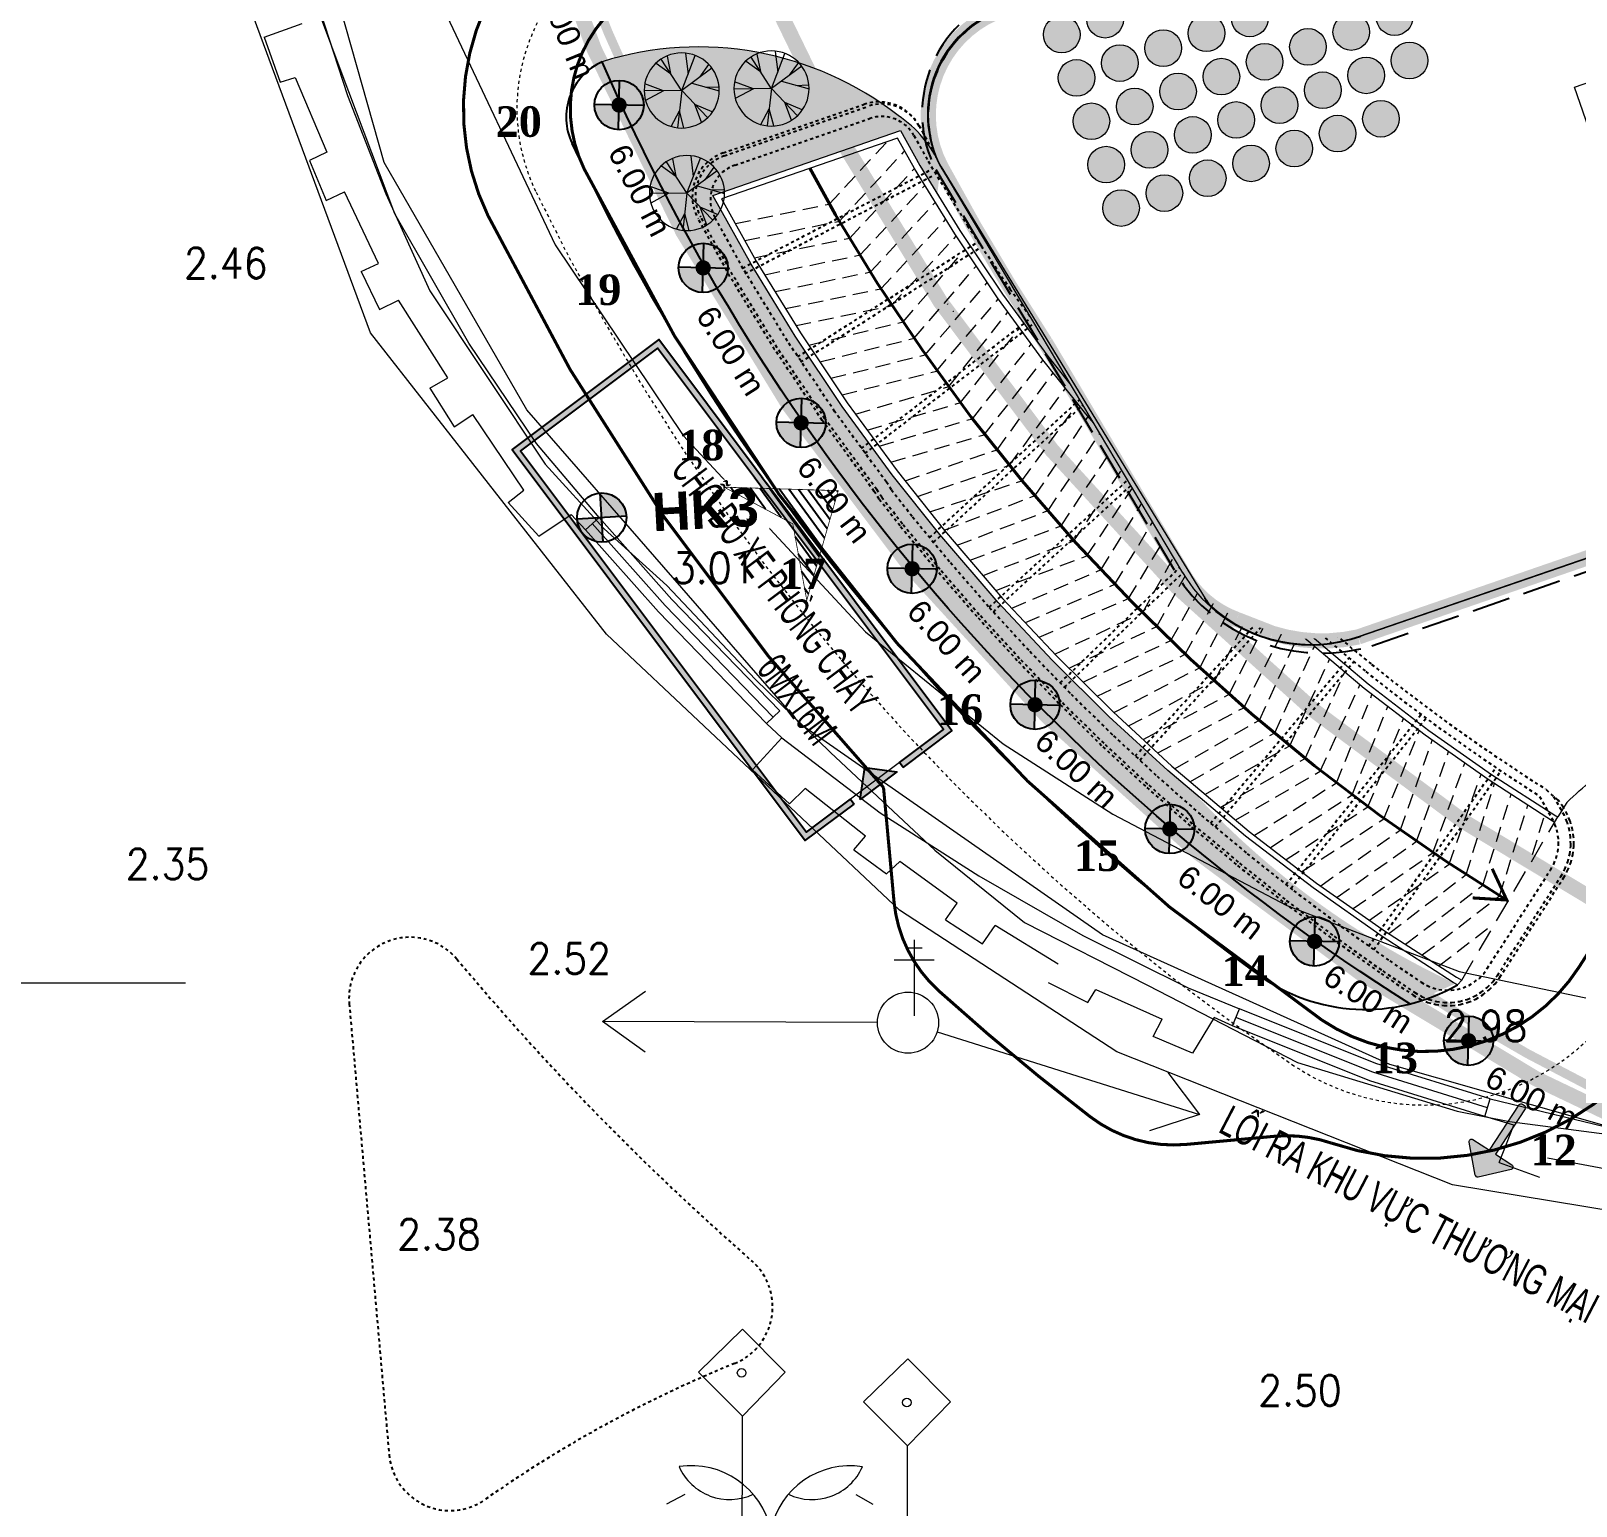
# Model space of a CAD drawing. Header units: millimetres. Extents: x 583747 to 597033, y 2304962 to 2309584.
# Drawn here: x 595568.8 to 595619.4, y 2307167.2 to 2307215.5 of the extents above; entities that cross this region are included whole.
import ezdxf
from ezdxf.enums import TextEntityAlignment as Align
from ezdxf.xclip import XClip

# ---------------------------------------------------------------- set-up
doc = ezdxf.new("R2010")
doc.units = ezdxf.units.MM
doc.header["$XCLIPFRAME"] = 0
doc.set_wipeout_variables(frame=1)
for name, pattern in [('CONTINOUS', [0]), ('DASH', [0.35, 0.25, -0.1]), ('DASH2-1', [3, 2, -1]), ('DASHDOT', [1, 0.5, -0.25, 0, -0.25]), ('HIDDEN', [0.375, 0.25, -0.125]), ('{qui hoach}', [1.3, 0, -1.3])]:
    doc.linetypes.add(name, pattern=pattern)
for name, color, linetype, lineweight in [('00_nen', 8, 'Continuous', 5), ('AUDIT_I_220808132811-11', 7, 'Continuous', 9), ('bo dat CXCL', 95, 'Continuous', 18), ('Code Cao do', 7, 'Continuous', 0), ('D-building block', 8, 'Continuous', 13), ('duong chua chay', 1, 'Continuous', 15), ('Duong RG Thua', 7, 'Continuous', 0), ('hatch', 45, 'Continuous', 5), ('KT-Chu viet', 255, 'Continuous', 20), ('KT-DV2', 7, 'Continuous', 15), ('KT-Ghi chu', 7, 'Continuous', 15), ('KT-NEN', 7, 'Continuous', 0), ('KT-Net cat', 1, 'Continuous', 40), ('KT-Net khuat', 8, 'HIDDEN', 18), ('KT-Net thay', 7, 'Continuous', 20), ('KT-TMB', 7, 'Continuous', 0), ('KT_lo dat', 1, 'Continuous', 40), ('KT_Ms', 100, 'Continuous', 5), ('Level 15', 7, 'Continuous', 0), ('moc', 7, 'Continuous', 0), ('N-THAY', 7, 'Continuous', 18), ('Nen dc cb Hong bang', 253, 'Continuous', 60), ('Nghia dia_ Ghi chu §T XH', 7, 'Continuous', 0), ('Xref_ST_MBDV Cot vach 30.7.2022|Xref_ST_MBDV Cot vach 30.7.2022|Xref_ST_MBDV Cot vach 30.7.2022|Xref_ST_MBDV Cot vach 30.7.2022|00_duong_QH', 7, 'Continuous', 9), ('đường pccc', 6, 'Continuous', 13)]:
    doc.layers.add(name, color=color, linetype=linetype, lineweight=lineweight)
for name, color, linetype in [('A-GLAZ', 135, 'Continuous'), ('A-PLOT LINE', 6, 'DASHDOT'), ('AFP-KERB-LINE', 2, 'Continuous'), ('canopy', 2, 'DASH'), ('K2', 2, 'Continuous'), ('KT-Kich thuoc', 159, 'Continuous'), ('KT-Vat lieu', 250, 'Continuous'), ('Xref_NT1+NT2_MBDV Cot vach_220729$0$ccu12-Thay', 7, 'Continuous'), ('Xref_ST_MBDV Cot vach 30.7.2022$0$Xref_ST_MBDV Cot vach 30.7.2022|Xref_ST_MBDV Cot vach 30.7.2022|Xref_ST_MBDV Cot vach 30.7.2022|Xref_ST_MBDV Cot vach 30.7.2022|A-CORE-OTLN', 2, 'Continuous')]:
    doc.layers.add(name, color=color, linetype=linetype)
doc.layers.add('A-TREES', color=7, linetype='Continuous', lineweight=5, true_color=0x4b833f)
doc.styles.add('font unicode ccu', font='arial.ttf')
doc.styles.add('Style-.VnArial', font='')
doc.styles.add('Style-STANDARD', font='STANDARD.shx')
doc.styles.add('style6', font='')
doc.styles.add('VnAvantH', font='')
doc.styles.get('Style-.VnArial').set_extended_font_data('.VnArial')
doc.styles.get('style6').set_extended_font_data('.VnAvantH', bold=True)
doc.styles.get('VnAvantH').set_extended_font_data('.VnAvantH')

# ---------------------------------------------------------------- blocks, each defined once
blk = doc.blocks.new('nen dc cb Hong bang')
at = {"layer": '00_nen', "color": 0, "linetype": 'ByBlock', "lineweight": -2}
for p, q in [((-118.187, -21.995, -62.12), (-109.196, -21.589, -62.12)), ((-120.126, -22.379, -62.12), (-128.593, -25.431, -62.12)), ((-154.104, -33.388, -62.12), (-141.849, -28.928, -62.12)), ((-115.495, -37.134, -62.12), (-114.859, -37.243, -62.12)), ((-120.757, -39.049, -62.12), (-121.211, -39.555, -62.12))]:
    blk.add_line(p, q, dxfattribs=at)
at = {"layer": '00_nen', "color": 0, "linetype": 'ByBlock', "lineweight": -2, "elevation": -62.12, "flags": 128}
for points in [[(-85.475, -18.053), (-100.625, -20.913), (-112.434, -20.596), (-120.707, -18.676), (-132.815, -13.472), (-143.45, -6.863), (-153.391, 4.83), (-160.38, 17.048), (-165.511, 28.936), (-167.717, 43.239), (-166.205, 58.143), (-160.791, 73.212), (-149.984, 91.062), (-135.27, 109.289)], [(-149.245, 3.27), (-146.826, 0.182), (-144.544, -2.412), (-142.108, -4.901), (-136.607, -8.937), (-136.607, -8.937), (-134.074, -10.27), (-131.509, -11.306), (-127.742, -13.192), (-124.599, -14.596), (-120.296, -16.431), (-116.729, -17.649), (-112.248, -18.195), (-106.758, -18.895), (-101.31, -18.602), (-99.586, -18.327), (-87.038, -15.512), (-87.038, -15.512), (-87.038, -15.512)]]:
    blk.add_lwpolyline(points, dxfattribs=at)
at = {"layer": '00_nen', "color": 0, "linetype": 'ByBlock', "lineweight": -2, "elevation": -62.12}
for points in [[(-110.639, -20.653), (-109.196, -21.589), (-110.549, -22.651)], [(-126.937, -25.897), (-128.593, -25.431), (-127.615, -24.016)], [(-112.687, -39.902), (-114.452, -35.053), (-116.297, -34.192), (-115.423, -32.384), (-113.628, -33.221), (-114.452, -35.053)], [(-118.101, -40.843), (-119.866, -35.994), (-121.712, -35.134), (-120.837, -33.326), (-119.043, -34.162), (-119.866, -35.994)]]:
    blk.add_lwpolyline(points, dxfattribs=at)
at = {"layer": '00_nen', "color": 0, "linetype": 'ByBlock', "lineweight": -2}
for centre, radius in [((-119.186, -22.04, -62.12), 1), ((-119.186, -22.04, -62.12), 1), ((-114.959, -33.731, -62.12), 0.141), ((-120.373, -34.673, -62.12), 0.141)]:
    blk.add_circle(centre, radius, dxfattribs=at)
for centre, radius, start, end in [((-115.078, -38.816, -62.12), 2.665, 101.3823, 187.9588), ((-117.404, -36.087, -62.12), 1.804, 264.6074, 356.2747), ((-119.969, -40.597, -62.12), 2.665, 32.0412, 118.6177), ((-119.941, -37.01, -62.12), 1.804, 223.7253, 315.3926)]:
    blk.add_arc(centre, radius, start, end, dxfattribs=at)
blk = doc.blocks.new('COT_DI_1')
at = {"layer": 'Nghia dia_ Ghi chu §T XH', "color": 7, "linetype": 'Continuous', "lineweight": 0}
for p, q in [((-5.2, 44.5), (5.2, 44.5)), ((0, 49.7), (0, 0)), ((-13.1, 36.7), (13.1, 36.7))]:
    blk.add_line(p, q, dxfattribs=at)
blk = doc.blocks.new('hk')
at = {"layer": 'K2'}
h = blk.add_hatch(color=256, dxfattribs=at)
h.dxf.hatch_style = 1
h.paths.add_polyline_path([(-79.569, 95.738), (-79.569, 94.297), (-78.128, 94.297, 0.006031), (-78.128, 94.332, 0.407166)])
h.paths.add_polyline_path([(-79.569, 94.297), (-81.01, 94.297, 0.006031), (-81.01, 94.263, 0.407166), (-79.569, 92.856)])
for p, q in [((-79.569, 92.856), (-79.569, 95.738)), ((-78.128, 94.297), (-81.01, 94.297))]:
    blk.add_line(p, q, dxfattribs=at)
blk.add_circle((-79.569, 94.297), 1.441, dxfattribs=at)
blk = doc.blocks.new('wwww1')
at = {"layer": 'Duong RG Thua', "color": 250, "lineweight": 0}
for p, q in [((595581.969, 2307216.697), (595585.821, 2307208.554)), ((595585.821, 2307208.554), (595590.013, 2307202.311)), ((595590.013, 2307202.311), (595595.973, 2307195.893)), ((595595.973, 2307195.893), (595600.486, 2307192.217)), ((595600.486, 2307192.217), (595604.07, 2307189.921)), ((595604.07, 2307189.921), (595609.77, 2307186.935)), ((595609.77, 2307186.935), (595615.408, 2307184.77)), ((595615.408, 2307184.77), (595625.31, 2307182.718))]:
    blk.add_line(p, q, dxfattribs=at)
at = {"layer": 'Duong RG Thua', "color": 250, "linetype": 'Continuous', "lineweight": 0}
for p, q in [((595576.298, 2307215.358), (595577.542, 2307215.8)), ((595576.298, 2307215.358), (595576.821, 2307213.881)), ((595576.821, 2307213.881), (595577.305, 2307214.032)), ((595577.305, 2307214.032), (595578.344, 2307211.588)), ((595578.344, 2307211.588), (595577.774, 2307211.311)), ((595577.774, 2307211.311), (595578.329, 2307210.009)), ((595578.329, 2307210.009), (595578.92, 2307210.286)), ((595580.039, 2307207.948), (595578.92, 2307210.286)), ((595579.468, 2307207.686), (595580.039, 2307207.948)), ((595579.468, 2307207.686), (595580.073, 2307206.443)), ((595580.073, 2307206.443), (595580.694, 2307206.747)), ((595582.309, 2307204.207), (595580.694, 2307206.747)), ((595581.72, 2307203.859), (595582.309, 2307204.207)), ((595581.72, 2307203.859), (595582.509, 2307202.602)), ((595582.509, 2307202.602), (595583.126, 2307203.001)), ((595584.792, 2307200.53), (595583.126, 2307203.001)), ((595584.283, 2307200.127), (595584.792, 2307200.53)), ((595584.283, 2307200.127), (595585.289, 2307199.021)), ((595585.289, 2307199.021), (595586.342, 2307199.725)), ((595586.342, 2307199.725), (595586.811, 2307199.231)), ((595593.234, 2307192.424), (595596.46, 2307189.962)), ((595596.46, 2307189.962), (595599.692, 2307187.903)), ((595598.981, 2307187.006), (595597.103, 2307188.376)), ((595599.692, 2307187.903), (595603.09, 2307185.946)), ((595598.597, 2307186.46), (595598.981, 2307187.006)), ((595598.597, 2307186.46), (595599.808, 2307185.674)), ((595599.808, 2307185.674), (595600.221, 2307186.275)), ((595602.287, 2307185.006), (595600.221, 2307186.275)), ((595603.09, 2307185.946), (595606.538, 2307184.241)), ((595606.538, 2307184.241), (595608.215, 2307183.546)), ((595607.992, 2307182.989), (595608.215, 2307183.546)), ((595605.397, 2307182.643), (595605.687, 2307183.206)), ((595607.39, 2307183.26), (595606.678, 2307182.094)), ((595607.992, 2307182.989), (595607.39, 2307183.26)), ((595606.678, 2307182.094), (595605.397, 2307182.643)), ((595616.249, 2307180.025), (595616.426, 2307180.598)), ((595617.2, 2307179.741), (595616.249, 2307180.025)), ((595616.714, 2307178.52), (595617.2, 2307179.741)), ((595616.714, 2307178.52), (595618.043, 2307178.036)), ((595618.299, 2307178.673), (595620.896, 2307178.181))]:
    blk.add_line(p, q, dxfattribs=at)
at = {"layer": 'Duong RG Thua', "color": 250, "linetype": 'Continuous', "lineweight": 0, "flags": 128}
for points in [[(595584.897, 2307203.155), (595580.224, 2307211.256), (595575.552, 2307227.743), (595574.113, 2307235.328)], [(595586.811, 2307199.231), (595587.26, 2307199.629), (595585.21, 2307202.049), (595582.993, 2307205.338), (595580.57, 2307209.565), (595578.814, 2307214.232), (595577.902, 2307216.698)], [(595633.994, 2307178.678), (595620.846, 2307179.538), (595613.144, 2307181.725), (595603.74, 2307185.971), (595593.856, 2307192.856), (595584.897, 2307203.155)], [(595586.811, 2307199.231), (595589.199, 2307196.541), (595592.741, 2307192.89)], [(595587.036, 2307199.43), (595589.419, 2307196.745), (595592.956, 2307193.098)], [(595587.26, 2307199.629), (595589.638, 2307196.949), (595593.172, 2307193.307)], [(595593.172, 2307193.307), (595592.741, 2307192.89), (595593.234, 2307192.424), (595592.275, 2307191.372), (595593.49, 2307190.256), (595593.999, 2307190.762)], [(595595.599, 2307188.748), (595595.977, 2307189.199), (595593.999, 2307190.762)], [(595595.599, 2307188.748), (595596.67, 2307187.965), (595597.103, 2307188.376)], [(595601.953, 2307184.408), (595603.25, 2307183.757), (595603.521, 2307184.186), (595605.687, 2307183.206)], [(595616.426, 2307180.598), (595612.681, 2307181.756), (595608.215, 2307183.546)], [(595616.338, 2307180.311), (595612.581, 2307181.473), (595608.104, 2307183.267)], [(595616.249, 2307180.025), (595612.48, 2307181.19), (595607.992, 2307182.989)], [(595616.426, 2307180.598), (595620.846, 2307179.538), (595629.771, 2307178.585)]]:
    blk.add_lwpolyline(points, dxfattribs=at)
at = {"layer": 'hatch', "color": 250, "xscale": 0.56, "yscale": 0.56, "zscale": 0.56, "rotation": 3.617913900724599}
blk.add_blockref('hk', (595635.147, 2307149.739), dxfattribs=at)
at = {"layer": 'Nghia dia_ Ghi chu §T XH', "color": 250, "linetype": 'Continuous', "lineweight": 0, "xscale": 0.05, "yscale": 0.05, "zscale": 0.05, "rotation": 359.9972999999998}
blk.add_blockref('COT_DI_1', (595597.567, 2307183.318), dxfattribs=at)
at = {"layer": 'Code Cao do', "color": 250, "linetype": 'Continuous', "lineweight": 0, "style": 'Style-STANDARD'}
for s, p in [('2.46', (595573.671, 2307207.956)), ('3.01', (595589.642, 2307197.98)), ('2.35', (595571.764, 2307188.291)), ('2.52', (595584.915, 2307185.196)), ('2.98', (595614.905, 2307182.989)), ('2.38', (595580.648, 2307176.168)), ('2.50', (595608.832, 2307171.059))]:
    blk.add_text(s, height=1, rotation=359.9973, dxfattribs=at).set_placement(p, align=Align.MIDDLE_LEFT)
at = {"layer": 'K2', "color": 250, "insert": (595590.733, 2307199.885), "char_height": 1.25, "attachment_point": 5, "rotation": 3.0979, "style": 'style6', "bg_fill": 3, "box_fill_scale": 1.25, "bg_fill_color": 256, "bg_fill_true_color": 13158600, "bg_fill_transparency": 0}
blk.add_mtext('\\A1;{\\fArial|b1|i0|c0|p34;HK3}', dxfattribs=at)
blk = doc.blocks.new('Moc')
at = {"layer": 'moc', "linetype": '{qui hoach}', "lineweight": 0, "ltscale": 0.5}
h = blk.add_hatch(color=7, dxfattribs=at)
edge = h.paths.add_edge_path()
edge.add_arc((0, 0), 0.25, 0, 360)
blk = doc.blocks.new('NEN')
at = {"layer": 'Level 15', "color": 240, "linetype": 'DASH', "lineweight": 13, "ltscale": 10, "true_color": 0xed1f24, "const_width": 0.5, "flags": 128}
blk.add_lwpolyline([(595682.634, 2307317.629), (595677.108, 2307338.736), (595668.702, 2307341.648), (595657.199, 2307332.945), (595633.733, 2307315.075), (595610.101, 2307298.024, 0.685011), (595643.311, 2307173.379), (595664.098, 2307171.161), (595705.748, 2307172.441), (595712.065, 2307180.508), (595682.634, 2307317.629)], format="xyb", close=True, dxfattribs=at)
at = {"layer": 'Level 15', "color": 152, "linetype": 'DASH', "lineweight": 13, "ltscale": 10, "true_color": 0x2776bb, "const_width": 0.5, "flags": 128}
blk.add_lwpolyline([(595676.796, 2307316.238), (595672.115, 2307334.115), (595669.766, 2307334.929), (595660.826, 2307328.166), (595637.307, 2307310.255), (595613.624, 2307293.167, 0.684877), (595643.957, 2307179.345), (595664.326, 2307177.171), (595702.756, 2307178.352), (595705.609, 2307181.996)], format="xyb", close=True, dxfattribs=at)
at = {"layer": 'hatch', "xscale": 0.56, "yscale": 0.56, "zscale": 0.56, "rotation": 358.6179139007246}
for p in [(595631.35, 2307159.221), (595634.104, 2307153.89), (595637.309, 2307148.818), (595640.942, 2307144.043), (595644.965, 2307139.591), (595649.377, 2307135.525), (595654.116, 2307131.845), (595659.156, 2307128.591)]:
    blk.add_blockref('hk', p, dxfattribs=at)
at = {"layer": 'moc', "color": 7, "linetype": '{qui hoach}', "lineweight": 0, "ltscale": 0.5}
for p in [(595588.078, 2307213.087), (595590.832, 2307207.756), (595594.037, 2307202.684), (595597.67, 2307197.909), (595601.693, 2307193.457), (595606.105, 2307189.391), (595610.844, 2307185.711), (595615.884, 2307182.457)]:
    blk.add_blockref('Moc', p, dxfattribs=at)
at = {"layer": 'moc', "color": 7, "linetype": 'Continuous', "lineweight": 0, "style": 'Style-.VnArial'}
for rotation, p in [(292.3463, (595586.369, 2307215.48)), (297.3181, (595588.76, 2307210.298)), (302.2898, (595591.74, 2307205.044)), (307.2616, (595595.123, 2307200.171)), (312.1055, (595598.801, 2307195.535)), (317.3319, (595603.053, 2307191.367)), (322.1758, (595607.773, 2307186.995)), (327.1476, (595612.605, 2307183.835)), (332.1193, (595617.949, 2307180.607))]:
    blk.add_text('6.00 m', height=0.75, rotation=rotation, dxfattribs=at).set_placement(p, align=Align.MIDDLE_CENTER)
at = {"layer": 'moc', "color": 7, "linetype": 'Continuous', "lineweight": 0, "char_height": 1, "attachment_point": 4, "line_spacing_factor": 0.6, "style": 'Style-.VnArial'}
for s, insert in [('\\f.VnTimeH|b1|i0|c00|p39;20', (595584.04, 2307212.538)), ('\\f.VnTimeH|b1|i0|c00|p39;19', (595586.644, 2307207.033)), ('\\f.VnTimeH|b1|i0|c00|p39;18', (595590.013, 2307201.949)), ('\\f.VnTimeH|b1|i0|c00|p39;17', (595593.347, 2307197.742)), ('\\f.VnTimeH|b1|i0|c00|p39;16', (595598.481, 2307193.291)), ('\\f.VnTimeH|b1|i0|c00|p39;15', (595602.967, 2307188.507)), ('\\f.VnTimeH|b1|i0|c00|p39;14', (595607.801, 2307184.752)), ('\\f.VnTimeH|b1|i0|c00|p39;13', (595612.717, 2307181.889)), ('\\f.VnTimeH|b1|i0|c00|p39;12', (595617.916, 2307178.886))]:
    blk.add_mtext(s, dxfattribs=dict(at, insert=insert))
blk = doc.blocks.new('NUT')
at = {"layer": 'KT-Ghi chu'}
h = blk.add_hatch(color=256, dxfattribs=at)
h.dxf.hatch_style = 1
edge = h.paths.add_edge_path()
edge.add_arc((596430.768, 2307264.799), 0.6, 0, 360)
blk.add_circle((596430.768, 2307264.799, 0.003), 0.6, dxfattribs=at)
blk = doc.blocks.new('WWWWW11')
blk.add_wipeout([(596155.83, 2307274.886), (596155.67, 2307275.964), (596156.054, 2307277.593), (596157.069, 2307278.841), (596158.126, 2307279.416), (596188.238, 2307289.805), (596189.856, 2307290.291), (596191.854, 2307290.739), (596193.801, 2307291.023), (596196, 2307291.169), (596198.468, 2307291.114), (596199.39, 2307291.05), (596214.689, 2307286.621), (596215.595, 2307286.226), (596216.421, 2307285.843), (596216.896, 2307284.929), (596217.235, 2307284.209), (596222.706, 2307268.397), (596223.689, 2307266.959), (596225.198, 2307266.002), (596226.57, 2307265.726), (596256.217, 2307265.726), (596257.321, 2307265.403), (596258.527, 2307264.463), (596259.056, 2307263.604), (596262.365, 2307248.113), (596262.425, 2307246.666), (596262.174, 2307245.579), (596261.518, 2307244.283), (596260.268, 2307243.045), (596258.355, 2307242.226), (596257.42, 2307242.126), (596212.282, 2307242.126), (596210.803, 2307242.347), (596209.267, 2307243.115), (596207.972, 2307244.499), (596207.417, 2307245.695), (596202.912, 2307258.715), (596200.606, 2307261.545), (596198.076, 2307263.45), (596195.344, 2307264.692), (596191.643, 2307265.391), (596188.278, 2307265.166), (596187.402, 2307264.972), (596169.824, 2307258.907), (596167.757, 2307258.808), (596166.09, 2307259.328), (596164.523, 2307260.261), (596164.108, 2307260.784), (596156.006, 2307274.434)]).translate(0, 0, -0.042)
blk.add_line((596192.542, 2307266.745, -0.044), (596169.747, 2307258.881, -0.044))
blk.add_lwpolyline([(596223.378, 2307263.826), (596223.388, 2307265.499, 0.085159), (596223.098, 2307267.264), (596221.363, 2307272.278), (596217.235, 2307284.209, 0.260467), (596214.444, 2307286.683), (596199.385, 2307291.034, 0.571317), (596195.22, 2307284.994), (596196.48, 2307281.342), (596194.082, 2307280.514), (596191.439, 2307288.033, 0.338337), (596187.565, 2307289.57), (596158.129, 2307279.414, 0.459457), (596156.089, 2307274.265), (596164.858, 2307259.939, 0.279689), (596169.824, 2307258.907)], format="xyb")
at = {"elevation": -0.044}
blk.add_lwpolyline([(596183.346, 2307279.129), (596184.651, 2307275.348), (596205.944, 2307282.697), (596208.587, 2307275.04), (596186.302, 2307267.349), (596186.792, 2307265.931), (596181.073, 2307263.957), (596177.94, 2307273.031), (596178.129, 2307273.097), (596176.823, 2307276.878), (596183.345, 2307279.13)], dxfattribs=at)
blk.add_arc((596168.162, 2307263.467, -0.042), 4.85, 210.793, 289.0346)
at = {"layer": 'A-GLAZ', "const_width": 0.5, "elevation": -0.044}
blk.add_lwpolyline([(596187.565, 2307289.57, -0.114033), (596199.385, 2307291.034), (596214.444, 2307286.683, -0.260467), (596217.235, 2307284.209), (596222.706, 2307268.397, 0.290863), (596226.57, 2307265.726), (596256.217, 2307265.726, -0.265528), (596259.056, 2307263.604), (596262.421, 2307247.997, -0.451371), (596257.42, 2307242.126), (596212.282, 2307242.126, -0.326781), (596207.417, 2307245.695), (596202.912, 2307258.715, 0.327702), (596187.402, 2307264.972), (596169.747, 2307258.881, -0.133076), (596166.936, 2307258.998), (596165.764, 2307259.455, -0.183721), (596163.977, 2307261.007), (596159.507, 2307268.51, -0.022157), (596156.089, 2307274.265, -0.462092), (596158.166, 2307279.431), (596187.565, 2307289.57)], format="xyb", dxfattribs=at)
at = {"layer": 'AUDIT_I_220808132811-11'}
for points, elevation in [([(596156.086, 2307274.266, -0.459457), (596158.126, 2307279.416), (596187.562, 2307289.571)], -0.042), ([(596156.089, 2307274.265, -0.459457), (596158.129, 2307279.415), (596187.565, 2307289.57)], -0.044)]:
    blk.add_lwpolyline(points, format="xyb", dxfattribs=dict(at, elevation=elevation))
at = {"layer": 'Xref_NT1+NT2_MBDV Cot vach_220729$0$ccu12-Thay', "linetype": 'DASH', "ltscale": 5, "elevation": -0.044}
blk.add_lwpolyline([(596194.193, 2307280.764), (596191.778, 2307287.757, 0.364359), (596187.07, 2307289.812), (596158.135, 2307279.83, 0.451905), (596155.918, 2307274.176), (596164.032, 2307260.563, 0.310679), (596170.195, 2307258.591), (596192.717, 2307266.383, 0.229922), (596193.002, 2307266.797), (596193.223, 2307267.814, -0.27899), (596193.682, 2307268.316), (596198.102, 2307269.836, -0.41434), (596198.755, 2307269.519), (596207.084, 2307245.429, 0.319754), (596212.282, 2307241.726), (596257.42, 2307241.726, 0.480869), (596262.56, 2307248.157), (596261.951, 2307250.852), (596261.906, 2307251.052), (596260.131, 2307259.572)], format="xyb", dxfattribs=at)
at = {"layer": 'Xref_ST_MBDV Cot vach 30.7.2022|Xref_ST_MBDV Cot vach 30.7.2022|Xref_ST_MBDV Cot vach 30.7.2022|Xref_ST_MBDV Cot vach 30.7.2022|00_duong_QH', "elevation": -0.042}
blk.add_lwpolyline([(596156.086, 2307274.266), (596163.996, 2307260.984)], dxfattribs=at)
at = {"layer": 'KT-Kich thuoc', "rotation": 328.4238436270281}
for p in [(-1120121.033, 653926.453, -0.203), (-1120116.294, 653926.495, -0.052), (-1120111.555, 653926.537, 0.098), (-1120122.451, 653925.966, -0.246), (-1120117.712, 653926.008, -0.096), (-1120112.973, 653926.05, 0.055), (-1120119.13, 653925.521, -0.139), (-1120114.391, 653925.563, 0.011), (-1120120.548, 653925.034, -0.183), (-1120115.809, 653925.076, -0.032), (-1120111.069, 653925.118, 0.118), (-1120121.966, 653924.547, -0.226), (-1120117.227, 653924.589, -0.076), (-1120113.905, 653924.144, 0.031), (-1120112.487, 653924.631, 0.075), (-1120118.645, 653924.102, -0.119), (-1120115.323, 653923.657, -0.012), (-1120121.481, 653923.127, -0.206), (-1120120.063, 653923.615, -0.163), (-1120116.742, 653923.17, -0.056), (-1120112.002, 653923.212, 0.095), (-1120118.16, 653922.682, -0.099), (-1120113.42, 653922.725, 0.051), (-1120119.578, 653922.195, -0.142), (-1120114.838, 653922.237, 0.008), (-1120120.996, 653921.708, -0.186), (-1120116.256, 653921.75, -0.035), (-1120117.674, 653921.263, -0.079), (-1120119.092, 653920.776, -0.122), (-1120120.51, 653920.289, -0.166)]:
    blk.add_blockref('NUT', p, dxfattribs=at)
blk = doc.blocks.new('FFRRT')
at = {"layer": 'KT-Net khuat', "linetype": 'HIDDEN', "ltscale": 2}
for points in [[(595591.887, 2307209.208), (595594.95, 2307209.841), (595596.859, 2307211.89)], [(595592.2, 2307208.648), (595595.289, 2307209.287), (595597.412, 2307211.565)], [(595592.512, 2307208.088), (595595.629, 2307208.733), (595597.751, 2307211.011)], [(595592.851, 2307207.534), (595595.968, 2307208.178), (595598.091, 2307210.456)], [(595593.191, 2307206.979), (595596.308, 2307207.624), (595598.431, 2307209.902)], [(595593.53, 2307206.425), (595596.647, 2307207.07), (595598.77, 2307209.348)], [(595593.87, 2307205.871), (595596.987, 2307206.516), (595599.11, 2307208.794)], [(595594.29, 2307205.223), (595597.378, 2307205.995), (595599.406, 2307208.357)], [(595594.652, 2307204.683), (595597.74, 2307205.455), (595599.768, 2307207.817)], [(595595.014, 2307204.143), (595598.102, 2307204.915), (595600.13, 2307207.277)], [(595595.376, 2307203.603), (595598.464, 2307204.375), (595600.492, 2307206.737)], [(595595.821, 2307202.972), (595598.875, 2307203.869), (595600.805, 2307206.313)], [(595596.204, 2307202.448), (595599.259, 2307203.345), (595601.189, 2307205.788)], [(595596.588, 2307201.923), (595599.642, 2307202.82), (595601.572, 2307205.263)], [(595596.972, 2307201.398), (595600.026, 2307202.295), (595601.956, 2307204.739)], [(595597.441, 2307200.785), (595600.456, 2307201.806), (595602.285, 2307204.326)], [(595597.846, 2307200.276), (595600.861, 2307201.297), (595602.689, 2307203.817)], [(595598.25, 2307199.768), (595601.265, 2307200.789), (595603.094, 2307203.309)], [(595598.723, 2307199.172), (595601.699, 2307200.304), (595603.433, 2307202.89)], [(595599.147, 2307198.679), (595602.122, 2307199.81), (595603.856, 2307202.396)], [(595599.57, 2307198.185), (595602.545, 2307199.317), (595604.28, 2307201.903)], [(595599.993, 2307197.692), (595602.968, 2307198.824), (595604.703, 2307201.41)], [(595600.416, 2307197.199), (595603.392, 2307198.33), (595605.126, 2307200.916)], [(595600.938, 2307196.62), (595603.862, 2307197.879), (595605.483, 2307200.537)], [(595601.382, 2307196.145), (595604.306, 2307197.404), (595605.927, 2307200.063)], [(595601.826, 2307195.671), (595604.75, 2307196.929), (595606.371, 2307199.588)], [(595602.346, 2307195.112), (595605.22, 2307196.48), (595606.739, 2307199.198)], [(595602.807, 2307194.654), (595605.681, 2307196.022), (595607.201, 2307198.74)], [(595603.269, 2307194.197), (595606.143, 2307195.565), (595607.663, 2307198.283)], [(595603.731, 2307193.739), (595606.605, 2307195.107), (595608.124, 2307197.825)], [(595604.275, 2307193.201), (595607.095, 2307194.679), (595608.508, 2307197.453)], [(595604.754, 2307192.762), (595607.574, 2307194.24), (595608.987, 2307197.014)], [(595605.233, 2307192.322), (595608.052, 2307193.8), (595609.466, 2307196.575)], [(595605.712, 2307191.883), (595608.531, 2307193.361), (595609.945, 2307196.135)], [(595606.284, 2307191.366), (595609.041, 2307192.957), (595610.342, 2307195.786)], [(595606.781, 2307190.946), (595609.538, 2307192.537), (595610.838, 2307195.366)], [(595607.277, 2307190.526), (595610.034, 2307192.117), (595611.334, 2307194.947)], [(595607.773, 2307190.107), (595610.531, 2307191.698), (595611.831, 2307194.527)], [(595608.27, 2307189.687), (595611.027, 2307191.278), (595612.327, 2307194.107)], [(595608.882, 2307189.183), (595611.56, 2307190.904), (595612.723, 2307193.792)], [(595609.398, 2307188.788), (595612.076, 2307190.509), (595613.239, 2307193.397)], [(595609.914, 2307188.392), (595612.592, 2307190.113), (595613.755, 2307193.002)], [(595610.43, 2307187.997), (595613.108, 2307189.718), (595614.271, 2307192.606)], [(595611.047, 2307187.532), (595613.652, 2307189.361), (595614.697, 2307192.295)], [(595611.579, 2307187.158), (595614.184, 2307188.987), (595615.228, 2307191.921)], [(595612.11, 2307186.784), (595614.716, 2307188.613), (595615.76, 2307191.547)], [(595612.642, 2307186.41), (595615.247, 2307188.239), (595616.292, 2307191.173)], [(595613.276, 2307185.97), (595615.805, 2307187.904), (595616.729, 2307190.878)], [(595613.823, 2307185.618), (595616.351, 2307187.552), (595617.275, 2307190.526)], [(595614.369, 2307185.266), (595616.898, 2307187.2), (595617.822, 2307190.174)], [(595617.976, 2307188.56), (595618.368, 2307189.822)], [(595614.916, 2307184.914), (595616.688, 2307186.27)]]:
    blk.add_lwpolyline(points, dxfattribs=at)
blk = doc.blocks.new('PLOT')
at = {"layer": 'A-PLOT LINE', "color": 251}
blk.add_line((3487276, 1132394), (3493553, 1118963), dxfattribs=at)
for centre, radius, start, end in [((3489087, 1133240), 2000, 59.8595, 205.0514), ((3534529, 1211505), 88500, 239.85954, 248.80795), ((3501814, 1127125), 2000, 312.1244, 68.808), ((3530824, 1095047), 41250, 132.1244, 145.0707), ((3495365, 1119810), 2000, 205.0514, 325.0707)]:
    blk.add_arc(centre, radius, start, end, dxfattribs=at)
blk = doc.blocks.new('wqeqweweqewe')
at = {"layer": 'N-THAY', "true_color": 0xed1f24}
h = blk.add_hatch(color=240, dxfattribs=at)
h.dxf.hatch_style = 1
h.paths.add_polyline_path([(-1286767, 413593, 0.659768), (-1286937, 413520), (-1286937, 412719), (-1289162, 412719, 0.414214), (-1289262, 412619), (-1289262, 412519, 0.414214), (-1289162, 412419), (-1286937, 412419), (-1286937, 411617, 0.659768), (-1286767, 411545), (-1285772, 412495, 0.427958), (-1285772, 412643)])
for p, q in [((-1286937, 413520), (-1286937, 412719)), ((-1285772, 412643), (-1286767, 413593)), ((-1289262, 412619), (-1289262, 412519)), ((-1286937, 412719), (-1289162, 412719)), ((-1289162, 412419), (-1286937, 412419)), ((-1286937, 412419), (-1286937, 411617)), ((-1286767, 411545), (-1285772, 412495))]:
    blk.add_line(p, q)
for centre, radius, start, end in [((-1286837, 413520), 100, 46.33782, 180), ((-1289162, 412619), 100, 90, 180), ((-1289162, 412519), 100, 180, 270), ((-1285843, 412569), 102, 313.66218, 46.33782), ((-1286837, 411617), 100, 180, 313.66218)]:
    blk.add_arc(centre, radius, start, end)
blk = doc.blocks.new('Tree')
for p, q in [((487324, 312329), (487470, 311867)), ((487813, 311436), (488148, 312404)), ((487974, 311902), (487960, 312449)), ((487050, 312107), (487470, 311867)), ((487819, 311432), (487178, 312231)), ((487974, 311902), (488380, 312288)), ((486823, 311654), (487333, 311413)), ((487813, 311436), (486790, 311387)), ((487313, 311081), (486910, 310952)), ((486977, 310843), (487813, 311436)), ((487536, 311239), (487499, 310462)), ((487813, 311436), (487804, 311436)), ((487813, 311436), (487813, 311444)), ((487813, 311436), (487813, 311427)), ((487813, 311436), (487821, 311436)), ((487813, 311436), (488815, 311227)), ((487813, 311436), (488295, 310532)), ((488836, 311401), (488359, 311322)), ((488763, 311057), (488359, 311322)), ((487524, 310836), (487406, 310519)), ((488054, 310984), (488456, 310663)), ((488054, 310984), (488100, 310472))]:
    blk.add_line(p, q)
blk.add_circle((487813, 311436), 1024)
blk = doc.blocks.new('DV')
at = {"layer": 'bo dat CXCL'}
h = blk.add_hatch(dxfattribs=at)
h.set_pattern_fill('GRASS', color=256, scale=20, angle=6e-14)
edge = h.paths.add_edge_path()
edge.add_arc((534052, 95062), 4727, 0, 360)
edge = h.paths.add_edge_path()
edge.add_arc((541091, 100258), 3195, 0, 360)
edge = h.paths.add_edge_path()
edge.add_arc((567627, 62613), 3195, 0, 360)
edge = h.paths.add_edge_path()
edge.add_arc((576134, 60043), 4727, 0, 360)
h = blk.add_hatch(dxfattribs=at)
h.set_pattern_fill('GRASS', color=256, scale=20, angle=6e-14)
edge = h.paths.add_edge_path()
edge.add_arc((533002, 76879), 3810, 23.3885, 35.7924)
edge.add_arc((532578, 76439), 4413, 37.2097, 54.9661)
edge.add_arc((528586, 71682), 10613, 52.0618, 107.3432)
edge.add_arc((588840, 109428), 69169, 203.53127, 237.6871)
edge.add_line((551866, 50970), (553351, 51637))
edge.add_arc((565045, 76618), 27583, 222.7852, 244.9143, ccw=False)
edge.add_arc((588698, 109384), 67670, 208.17086, 229.55831, ccw=False)
edge.add_line((529044, 77437), (535189, 79558))
edge.add_line((535189, 79558), (536396, 77486))
edge.add_line((536396, 77486), (536499, 78391))
blk.add_line((553418, 51598), (553559, 51748))
blk.add_spline([(556998, 57569, 0), (558696, 58856), (565164, 57267), (569751, 55049), (577979, 53264), (581485, 51445), (582945, 49227), (583842, 47060), (583848, 47041)], degree=3)
at = {"layer": 'A-GLAZ'}
blk.add_arc((539735, 80091, 0), 3655, 108.4982, 207.7033, dxfattribs=at)
at = {"layer": 'AFP-KERB-LINE'}
for p, q in [((530842, 71736), (530842, 71737)), ((531005, 71485), (531006, 71485))]:
    blk.add_line(p, q, dxfattribs=at)
at = {"layer": 'AFP-KERB-LINE', "elevation": 0}
blk.add_lwpolyline([(551866, 50970, -0.150146), (525423, 81812, -0.150146)], format="xyb", dxfattribs=at)
at = {"layer": 'AFP-KERB-LINE'}
for centre, radius, start, end in [((526248, 79990), 2000, 114.3528, 205.1885), ((588838, 109427), 71168, 205.1885, 233.87089), ((588142, 108288, 0), 61863, 213.789, 213.78938), ((588328, 108057, 0), 61863, 213.789, 213.78938), ((550415, 56792), 6000, 233.8709, 300.0366)]:
    blk.add_arc(centre, radius, start, end, dxfattribs=at)
at = {"layer": 'D-building block', "linetype": 'CONTINOUS', "ltscale": 10000, "elevation": 0}
blk.add_lwpolyline([(536499, 78391, 0.144969), (535111, 80052, 0.246001), (525423, 81812)], format="xyb", dxfattribs=at)
at = {"layer": 'KT-Net thay'}
blk.add_line((556998, 57569, 0), (556701, 57092), dxfattribs=at)
at = {"layer": 'KT-Net thay', "linetype": 'HIDDEN', "ltscale": 3000}
blk.add_line((553559, 51748), (556701, 57092), dxfattribs=at)
at = {"layer": 'KT-Net thay', "elevation": 0}
for points in [[(553418, 51598), (553284, 51677), (550957, 53176), (548694, 54768), (546480, 56465), (543944, 58609), (542008, 60385), (540149, 62227), (538384, 64114), (536475, 66339), (534918, 68295), (533285, 70529), (531744, 72828), (530299, 75188), (529044, 77437), (535189, 79558), (535824, 78420), (537133, 76283), (538529, 74201), (540008, 72178), (541409, 70416), (543151, 68385), (544740, 66687), (546425, 65017), (548175, 63413), (550495, 61451), (552483, 59927), (554533, 58485), (556640, 57128), (556701, 57092)], [(556599, 56920), (556535, 56958), (554421, 58319), (552365, 59766), (550369, 61295), (548042, 63262), (546287, 64872), (544597, 66548), (543002, 68252), (541255, 70289), (539849, 72056), (538365, 74086), (536965, 76175), (535652, 78319), (535096, 79315), (529335, 77326), (530471, 75289), (531913, 72936), (533449, 70644), (535077, 68417), (536629, 66466), (538532, 64247), (540293, 62366), (542146, 60529), (544076, 58759), (546605, 56620), (548812, 54929), (551069, 53342), (553389, 51847), (553559, 51748)]]:
    blk.add_lwpolyline(points, dxfattribs=at)
ref = blk.add_blockref('PLOT', (-3147123, 179596, 0), dxfattribs=dict(rotation=340.0000000045929))
XClip(ref).set_block_clipping_path([(3437700.5976729654, 868981.9081885163), (3912891.8375199828, 1041937.3750337446), (3715693.8178756535, 1583734.481302836), (3240502.5780286361, 1410779.0144576086)])
at = {"extrusion": (1.93661e-07, 2.95655e-07, 1), "xscale": -0.8000000000000089, "yscale": 0.8000000000000006, "zscale": 0.800000000000002, "rotation": 56.77425810325947}
blk.add_blockref('wqeqweweqewe', (266531, -995970, 0), dxfattribs=at)
at = {"layer": 'A-TREES', "xscale": -1.2, "yscale": 1.2, "zscale": 1.199999999999996, "rotation": 71.72236063323176}
for p in [(1069422, 519570, 0), (1066483, 519506, 0), (1066656, 516147, 0)]:
    blk.add_blockref('Tree', p, dxfattribs=at)
blk = doc.blocks.new('khgklh')
at = {"layer": 'canopy'}
for p, q in [((-47278, -41471, 0), (-42674, -39882, 0)), ((-47246, -41566, 0), (-42545, -39943, 0)), ((-40870, -40576, 0), (-40313, -41589, 0)), ((-40313, -41589, 0), (-39026, -43689, 0)), ((-46652, -45239, 0), (-40450, -42003, 0)), ((-46569, -45421, 0), (-40361, -42182, 0)), ((-47058, -45509, 0), (-48103, -43612, 0)), ((-46972, -45459, 0), (-48015, -43564, 0)), ((-39026, -43689, 0), (-37647, -45747, 0)), ((-44838, -48144, 0), (-38941, -44380, 0)), ((-44740, -48318, 0), (-38838, -44551, 0)), ((-45594, -47899, 0), (-47058, -45509, 0)), ((-45510, -47845, 0), (-46972, -45459, 0)), ((-37647, -45747, 0), (-36138, -47806, 0)), ((-42752, -51142, 0), (-37206, -46878, 0)), ((-42639, -51306, 0), (-37087, -47039, 0)), ((-44035, -50226, 0), (-45594, -47899, 0)), ((-43953, -50168, 0), (-45510, -47845, 0)), ((-36138, -47806, 0), (-35387, -48745, 0)), ((-40521, -54057), (-35336, -49296)), ((-40394, -54211), (-35211, -49453)), ((-42335, -52547, 0), (-44035, -50226, 0)), ((-42255, -52486, 0), (-43953, -50168, 0)), ((-38571, -56339), (-33413, -51604)), ((-38436, -56486), (-33278, -51751)), ((-42169, -52800, 0), (-42335, -52547, 0)), ((-42090, -52739, 0), (-42255, -52486, 0)), ((-41775, -52492), (-41081, -53379)), ((-41081, -53379), (-39841, -54880)), ((-36246, -58816), (-31267, -53998)), ((-36107, -58959), (-31128, -54142)), ((-39841, -54880), (-38563, -56348)), ((-33791, -61207), (-29061, -56031)), ((-38563, -56348), (-37247, -57782)), ((-33644, -61342), (-28913, -56166)), ((-37247, -57782), (-35893, -59181)), ((-31327, -63404), (-26796, -57994)), ((-31173, -63532), (-26643, -58123)), ((-35893, -59181), (-34504, -60544)), ((-28857, -65417), (-24435, -59848)), ((-28700, -65541), (-24279, -59973)), ((-34504, -60544), (-33079, -61870)), ((-26146, -67431), (-21986, -61587)), ((-25983, -67547), (-21823, -61703)), ((-33079, -61870), (-31620, -63158)), ((-20102, -63331), (-20570, -62512)), ((-31620, -63158), (-30128, -64408)), ((-20030, -63506), (-20102, -63331)), ((-20023, -63524), (-20030, -63506)), ((-19968, -63726), (-20023, -63524)), ((-19942, -63919), (-19968, -63726)), ((-19964, -64350), (-19939, -64142)), ((-19940, -63933), (-19942, -63919)), ((-19939, -64104), (-19940, -63933)), ((-19939, -64142), (-19939, -64104)), ((-30128, -64408), (-28603, -65618)), ((-20093, -64747), (-20016, -64553)), ((-20016, -64553), (-19964, -64350)), ((-22267, -68165), (-20202, -64944)), ((-20202, -64944), (-20093, -64747)), ((-28603, -65618), (-27048, -66788)), ((-27048, -66788), (-25462, -67917)), ((-25462, -67917), (-24429, -68613)), ((-22397, -68342), (-22267, -68165)), ((-24429, -68613), (-24239, -68723)), ((-24239, -68723), (-24052, -68800)), ((-23057, -68796), (-22871, -68716)), ((-22871, -68716), (-22697, -68613)), ((-22697, -68613), (-22538, -68487)), ((-22538, -68487), (-22397, -68342)), ((-24052, -68800), (-23857, -68853)), ((-23857, -68853), (-23656, -68878)), ((-23656, -68878), (-23453, -68877)), ((-23453, -68877), (-23252, -68850)), ((-23252, -68850), (-23057, -68796))]:
    blk.add_line(p, q, dxfattribs=at)
at = {"layer": 'canopy', "elevation": 0}
blk.add_lwpolyline([(-41775, -52492), (-41937, -52243), (-43626, -49939), (-45173, -47630), (-46626, -45258), (-47550, -43579, -0.46516), (-46891, -41866), (-42478, -40343, -0.365038), (-41035, -40899), (-40572, -41740), (-39279, -43851), (-37892, -45920), (-36377, -47988), (-35953, -48502)], format="xyb", dxfattribs=at)
blk.add_lwpolyline([(-35550, -49024), (-34798, -49966), (-34786, -49980)], dxfattribs=at)
at = {"layer": 'canopy'}
blk.add_lwpolyline([(-20359, -62291, -0.028804), (-26054, -58211, -0.058431), (-35387, -48745)], format="xyb", dxfattribs=at)
for points in [[(-42169, -52800), (-41470, -53693), (-40223, -55204), (-38936, -56681), (-37610, -58125), (-36248, -59533), (-34849, -60905), (-33415, -62240), (-31946, -63537), (-30444, -64796), (-28909, -66014), (-27343, -67192), (-25747, -68328), (-24694, -69037), (-24462, -69172), (-24213, -69275), (-23953, -69344), (-23686, -69379), (-23417, -69377), (-23151, -69340), (-22892, -69269), (-22644, -69163), (-22413, -69026), (-22202, -68859), (-22015, -68666), (-21855, -68449), (-19773, -65200), (-19640, -64961), (-19539, -64707), (-19472, -64442), (-19438, -64171), (-19439, -64100), (-19440, -63898), (-19447, -63852), (-19477, -63627), (-19548, -63363), (-19568, -63315), (-19652, -63110), (-19788, -62873), (-19953, -62655), (-20359, -62291)], [(-42090, -52739), (-41392, -53630), (-40146, -55139), (-38861, -56615), (-37538, -58056), (-36177, -59463), (-34780, -60833), (-33348, -62166), (-31881, -63462), (-30380, -64718), (-28848, -65935), (-27284, -67111), (-25690, -68246), (-24641, -68952), (-24417, -69082), (-24181, -69180), (-23934, -69246), (-23680, -69279), (-23425, -69277), (-23171, -69242), (-22925, -69174), (-22690, -69074), (-22470, -68943), (-22269, -68785), (-22091, -68601), (-21937, -68392), (-19858, -65149), (-19731, -64918), (-19634, -64676), (-19570, -64424), (-19539, -64165), (-19539, -64101), (-19540, -63905), (-19546, -63865), (-19575, -63647), (-19643, -63395), (-19660, -63353), (-19742, -63154), (-20107, -62517)]]:
    blk.add_lwpolyline(points, dxfattribs=at)
for centre, radius, start, end in [((-42185, -41299, 0), 1500, 28.831, 109.0471), ((-42089, -41266, 0), 1400, 28.831, 109.0471), ((-46789, -42889, 0), 1500, 109.0471, 208.831), ((-46789, -42889, 0), 1400, 109.0471, 208.831), ((9640, -13682), 57369, 217.36996, 231.28399), ((12179, -10868), 61153, 231.07725, 237.62023)]:
    blk.add_arc(centre, radius, start, end, dxfattribs=at)
blk = doc.blocks.new('A$C742103E6')
at = {"layer": 'KT-Vat lieu'}
for points in [[(-2000, 11800), (-2000, 12000), (0, 12000), (0, -4000), (-6000, -4000), (-6000, 12000), (-4000, 12000), (-4000, 11800), (-5800, 11800), (-5800, -3800), (-200, -3800), (-200, 11800)], [(-2250, 12000), (-3000, 11250), (-3750, 12000)]]:
    blk.add_hatch(color=6, dxfattribs=at).paths.add_polyline_path(points)
at = {"color": 6}
blk.add_lwpolyline([(-5800, 11800), (-200, 11800), (-200, -3800), (-5800, -3800)], close=True, dxfattribs=at)
at = {"layer": 'KT-Vat lieu', "color": 6}
for p, q in [((-4000, 12000), (-4000, 11800)), ((-2000, 11800), (-2000, 12000))]:
    blk.add_line(p, q, dxfattribs=at)
for points in [[(-4000, 12000), (-6000, 12000), (-6000, -4000), (0, -4000), (0, 12000), (-2000, 12000)], [(-4000, 11800), (-5800, 11800), (-5800, -3800), (-200, -3800), (-200, 11800), (-2000, 11800)]]:
    blk.add_lwpolyline(points, dxfattribs=at)
blk.add_lwpolyline([(-2250, 12000), (-3000, 11250), (-3750, 12000)], close=True, dxfattribs=at)
at = {"layer": 'KT-Chu viet', "color": 6, "insert": (-4732, 9748, 74), "char_height": 1000, "width": 10535.88, "attachment_point": 3, "rotation": 90, "style": 'VnAvantH'}
blk.add_mtext('{\\W0.6;CHç §ç XE PHßNG CH¸Y\\P6mx16m}', dxfattribs=at)
blk = doc.blocks.new('RRRT')
at = {"layer": 'KT-Vat lieu'}
h = blk.add_hatch(dxfattribs=at)
h.set_pattern_fill('_USER', color=6, pattern_type=0)
h.set_pattern_definition([(0, (0, 0), (0, 1), [])])
h.paths.add_polyline_path([(-614.44, 299.12), (-605.28, 287.33), (-605.28, 294.7)])
h.paths.add_polyline_path([(-596.11, 299.12), (-605.28, 287.33), (-605.28, 294.7)])
at = {"layer": 'KT_lo dat', "color": 6, "const_width": 0.1}
blk.add_lwpolyline([(-605.28, 287.33), (-614.44, 299.12), (-605.28, 294.7), (-596.11, 299.12)], close=True, dxfattribs=at)
blk = doc.blocks.new('duong pccc')
at = {"layer": 'đường pccc', "linetype": 'DASH2-1', "const_width": 100}
for points in [[(11382729, 1033578, -0.076662), (11369781, 1052299, -0.467981), (11374828, 1063500), (11417029, 1075272, -0.108643), (11428822, 1075928, 0.167964), (11431719, 1076431), (11433072, 1077179, -0.198912), (11436495, 1077564), (11442521, 1075827, -0.198912), (11445214, 1073680), (11446746, 1070907)], [(11408439, 1025808, -0.344934), (11397383, 1021940, 0.105268), (11395522, 1022160), (11392639, 1021895, -0.188211), (11389495, 1022800, -0.020633), (11384536, 1026923, -0.188211), (11383072, 1029849), (11382729, 1033578)]]:
    blk.add_lwpolyline(points, format="xyb", dxfattribs=at)
at = {"layer": 'đường pccc', "linetype": 'DASH2-1'}
blk.add_lwpolyline([(11375298, 1061814), (11417499, 1073586, -0.139043), (11431549, 1073526), (11447025, 1069066, -0.194033), (11451590, 1065494), (11455518, 1058691, 0.325502), (11463857, 1054989), (11488708, 1060326, -0.413991), (11496130, 1055532), (11502551, 1025742, -0.430767), (11492892, 1011659), (11492274, 1011562), (11450105, 1010230), (11437746, 1011537, -0.290861), (11431238, 1016710), (11427382, 1027851, 0.626431), (11409066, 1030029), (11406966, 1026752, -0.421466), (11396099, 1024514, -0.13178), (11371355, 1053064, -0.467981)], format="xyb", close=True, dxfattribs=at)
at = {"layer": 'đường pccc', "linetype": 'DASH2-1', "const_width": 100}
blk.add_lwpolyline([(11375768, 1060128), (11417969, 1071900, -0.139043), (11431064, 1071844), (11446540, 1067384, -0.194033), (11450075, 1064619), (11454003, 1057816, 0.325502), (11464225, 1053278), (11489075, 1058615, -0.413991), (11494419, 1055163), (11500840, 1025374, -0.430767), (11492620, 1013388), (11492110, 1013308), (11450169, 1011982), (11437930, 1013278, -0.290861), (11432891, 1017282), (11429036, 1028423, 0.626431), (11407593, 1030974), (11405493, 1027697, -0.421466), (11397080, 1025964, -0.13178), (11372929, 1053828, -0.467981)], format="xyb", close=True, dxfattribs=at)
at = {"layer": 'đường pccc', "extrusion": (-9.43647e-05, 0.000125927, 1), "rotation": 216.8464830034372}
blk.add_blockref('A$C742103E6', (11372970, 1041440, -944), dxfattribs=at)
at = {"layer": 'đường pccc', "xscale": 249.9999999999997, "yscale": 249.9999999999997, "zscale": 249.9999999999997, "rotation": 126.1417608636994}
blk.add_blockref('RRRT', (11350010, 1207860, -73), dxfattribs=at)

msp = doc.modelspace()

# ---------------------------------------------------------------- block references
at = {"layer": 'KT-NEN', "color": 7, "lineweight": 0}
msp.add_blockref('wwww1', (0.167, -0.045, -0.002), dxfattribs=at)

# ---------------------------------------------------------------- next in the draw order: linework, layer by layer
msp.add_line((595635.068, 2307203.541, -0.002), (595612.274, 2307195.677, -0.002))
at = {"elevation": 0.042}
msp.add_lwpolyline([(595665.904, 2307200.622), (595665.914, 2307202.296, 0.085159), (595665.624, 2307204.06), (595663.889, 2307209.075), (595659.762, 2307221.005, 0.260467), (595656.971, 2307223.48), (595641.912, 2307227.831, 0.571317), (595637.746, 2307221.791), (595639.006, 2307218.139), (595636.608, 2307217.311), (595633.965, 2307224.83, 0.338337), (595630.092, 2307226.366), (595600.656, 2307216.211, 0.459457), (595598.616, 2307211.061), (595607.385, 2307196.735, 0.279689), (595612.351, 2307195.704)], format="xyb", dxfattribs=at)
at = {"layer": 'KT-Net cat'}
msp.add_lwpolyline([(595594.325, 2307211.016), (595595.166, 2307209.489), (595596.538, 2307207.248), (595598.006, 2307205.059), (595599.608, 2307202.872), (595601.277, 2307200.781), (595603.032, 2307198.761), (595604.868, 2307196.815), (595606.784, 2307194.947), (595608.776, 2307193.16), (595610.839, 2307191.457), (595612.972, 2307189.841), (595615.169, 2307188.314), (595617.135, 2307187.065)], dxfattribs=at)
at = {"layer": 'KT-Net thay', "const_width": 0.1}
msp.add_lwpolyline([(595616.657, 2307188.091), (595617.135, 2307187.065), (595616.021, 2307187.134)], dxfattribs=at)
at = {"layer": 'Xref_ST_MBDV Cot vach 30.7.2022$0$Xref_ST_MBDV Cot vach 30.7.2022|Xref_ST_MBDV Cot vach 30.7.2022|Xref_ST_MBDV Cot vach 30.7.2022|Xref_ST_MBDV Cot vach 30.7.2022|A-CORE-OTLN', "color": 2, "linetype": 'DASH', "ltscale": 10, "const_width": 0.3}
msp.add_lwpolyline([(595586.678, 2307218.084), (595587.712, 2307215.481), (595587.728, 2307215.443), (595588.868, 2307212.886), (595588.886, 2307212.849), (595590.132, 2307210.341), (595590.151, 2307210.304), (595591.672, 2307207.539), (595591.695, 2307207.499), (595593.157, 2307205.111), (595593.179, 2307205.075), (595594.739, 2307202.75), (595594.763, 2307202.716), (595596.418, 2307200.458), (595596.443, 2307200.425), (595598.19, 2307198.237), (595598.217, 2307198.205), (595600.053, 2307196.091), (595600.081, 2307196.06), (595602.003, 2307194.024), (595602.032, 2307193.995), (595604.036, 2307192.04), (595604.067, 2307192.012), (595606.15, 2307190.142), (595606.182, 2307190.115), (595608.341, 2307188.332), (595608.374, 2307188.307), (595610.605, 2307186.615), (595610.639, 2307186.591), (595612.938, 2307184.993), (595612.973, 2307184.97), (595615.336, 2307183.469), (595615.372, 2307183.448), (595617.796, 2307182.046), (595617.832, 2307182.026), (595620.312, 2307180.726)], dxfattribs=at)

# ---------------------------------------------------------------- next in the draw order: block references
at = {"layer": 'KT-DV2', "xscale": 0.001, "yscale": 0.001, "zscale": 0.001}
msp.add_blockref('DV', (595062.1, 2307132.692), dxfattribs=at)
at = {"layer": 'KT-Net khuat'}
msp.add_blockref('FFRRT', (0, 0), dxfattribs=at)
at = {"layer": 'KT-Net thay'}
msp.add_blockref('NEN', (0, 0), dxfattribs=at)
at = {"layer": 'Nen dc cb Hong bang', "color": 250, "lineweight": 5, "transparency": 33554559}
ref = msp.add_blockref('nen dc cb Hong bang', (595717.055, 2307162.892, 62.118), dxfattribs=dict(at, rotation=339.9497468043105))
XClip(ref).set_block_clipping_path([(-171.5836683674, -106.1731453789), (63.3196331146, -20.4419376096), (-26.8690377667, 226.674801995), (-261.7723392487, 140.9435942257)])

# ---------------------------------------------------------------- next in the draw order: texts
at = {"style": 'font unicode ccu', "width": 0.65}
msp.add_text('LỐI RA KHU VỰC THƯƠNG MẠI', height=1, rotation=332.5278, dxfattribs=at).set_placement((595607.65, 2307179.49))

# ---------------------------------------------------------------- next in the draw order: block references
at = {"layer": 'KT_Ms', "xscale": 0.001, "yscale": 0.001, "zscale": 0.001}
msp.add_blockref('khgklh', (595638.765, 2307252.988, 0), dxfattribs=at)

# ---------------------------------------------------------------- next in the draw order: block references
at = {"layer": 'KT-TMB'}
msp.add_blockref('WWWWW11', (-557.473, -63.204, 0.042), dxfattribs=at)

# ---------------------------------------------------------------- next in the draw order: block references
at = {"layer": 'duong chua chay', "xscale": 0.001, "yscale": 0.001, "zscale": 0.001}
msp.add_blockref('duong pccc', (584214.005, 2306157.171), dxfattribs=at)

doc.saveas('drawing.dxf')
